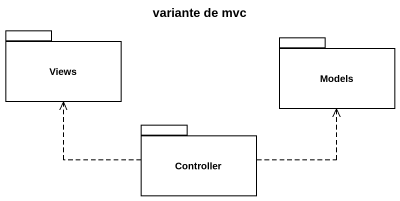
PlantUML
@startuml
title variante de mvc
package Views {
}
package Models {
}
package Controller {
}
Controller .up.> Views
Controller .up.> Models
@enduml
